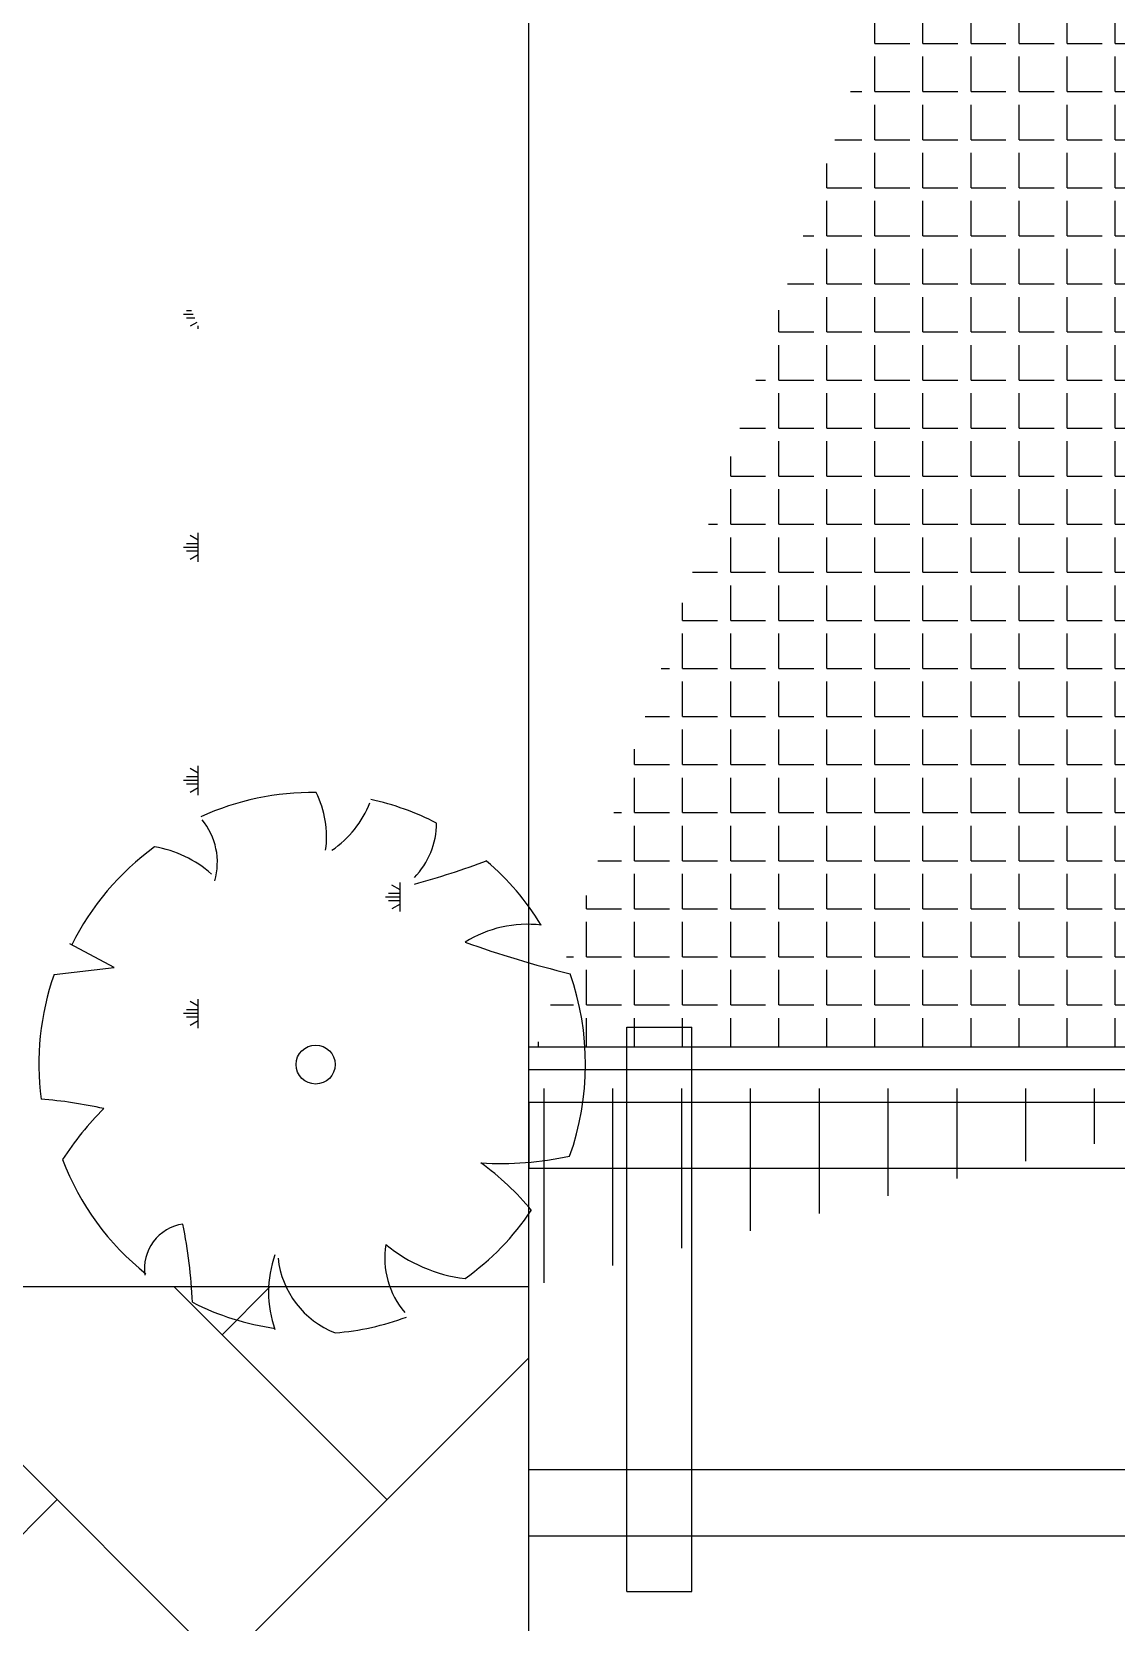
# Model space of a CAD drawing. Header units: centimetres. Extents: x -56693 to 5284, y -24690 to 2923.
# Drawn here: x 3263.3 to 3499.7, y 1877.2 to 2223.8 of the extents above; entities that cross this region are included whole.
import ezdxf

# ---------------------------------------------------------------- set-up
doc = ezdxf.new("R2010")
doc.units = ezdxf.units.CM
for name, color, linetype in [('A绿-1', 94, 'Continuous'), ('图层1', 1, 'Continuous'), ('道路线', 7, 'Continuous')]:
    doc.layers.add(name, color=color, linetype=linetype)
doc.layers.add('廊架', color=7, linetype='Continuous', lineweight=30)
doc.layers.add('木板平台', color=7, linetype='Continuous', lineweight=30)

# ---------------------------------------------------------------- blocks, each defined once
blk = doc.blocks.new('黄金叶')
at = {"layer": 'A绿-1', "color": 0}
for p, q in [((-800.6, 360.9), (-972.5, 453.1)), ((-972.5, 453.1), (-972.5, 453.1)), ((-1033.9, 334.6), (-800.6, 360.9))]:
    blk.add_line(p, q, dxfattribs=at)
blk.add_lwpolyline([(853.9, 526, 0.078989), (642.8, 773.6, 0.078989)], format="xyb", dxfattribs=at)
blk.add_circle((-20.1, -14.6), 75.6, dxfattribs=at)
for centre, radius, start, end in [((-30.4, -14), 1053.7, 89.33215, 114.38564), ((-359.9, 868.4), 382.2, 352.07749, 26.61284), ((-181.3, 1146.3), 399.6, 304.18683, 338.5411), ((-30.4, -14), 1050.7, 62.87665, 77.70213), ((-658.2, 769.6), 257.4, 343.65549, 39.76), ((144.3, 922.3), 304.3, 315.84539, 359.76505), ((-30.4, -14), 1042.9, 126.07508, 153.62454), ((-717.8, 390.6), 444.3, 48.52033, 80.51513), ((-497.8, 3799.1), 3231.7, 285.43975, 290.70994), ((801.8, 66.5), 462.4, 83.53226, 121.6544), ((1884.6, 4119.1), 3891.7, 250.08649, 256.34511), ((-30.4, -14), 1062.3, 160.84261, 187.275), ((-30.4, -14), 1056.5, 340.33073, 19.42997), ((-1222, -1885.8), 1742.6, 77.37282, 85.46489), ((-22.8, -1009.9), 1161.7, 134.77817, 147.33147), ((694.2, 900), 1298.1, 266.7455, 282.01463), ((-30.4, -14), 1038, 200.8103, 231.43916), ((-14.1, -1269.3), 1079.6, 39.65359, 53.99299), ((-30.4, -14), 1017.9, 305.39404, 326.24638), ((-510.8, -804.2), 172.7, 97.74104, 188.81075), ((-2687.8, -1048.7), 2193.5, 2.94646, 10.92381), ((571.4, -764.8), 323.6, 170.63138, 220.62782), ((630.4, -253.8), 594.3, 230.45823, 263.10928), ((233.6, -896.5), 436.2, 160.60085, 199.39915), ((184.7, -726.8), 352.3, 186.19115, 248.49517), ((-30.4, -14), 1033.3, 243.14983, 261.83562), ((-30.4, -14), 1044, 274.72362, 290.3277)]:
    blk.add_arc(centre, radius, start, end, dxfattribs=at)
blk = doc.blocks.new('2')
at = {"layer": '廊架', "color": 210, "linetype": 'Continuous', "lineweight": 25}
for p, q in [((3393.02, 1883.87), (3393.02, 2006.81)), ((3407.17, 1883.87), (3407.17, 2006.81)), ((3515.35, 1883.87), (3515.35, 2006.81)), ((3531.11, 1883.87), (3531.11, 2006.81)), ((3637.68, 1883.87), (3637.68, 2006.81)), ((3654.06, 1883.87), (3654.06, 2006.81)), ((3691.63, 1990.53), (3691.63, 1976.11)), ((3371.63, 1976.11), (3691.63, 1976.11)), ((3371.63, 1910.44), (3691.63, 1910.44)), ((3691.63, 1910.44), (3691.63, 1895.98)), ((3371.63, 1895.98), (3691.63, 1895.98))]:
    blk.add_line(p, q, dxfattribs=at)
blk = doc.blocks.new('5')
at = {"layer": '廊架', "color": 210, "linetype": 'Continuous', "lineweight": 25}
for p, q in [((3515.35, 2006.81), (3531.11, 2006.81)), ((3654.06, 2006.81), (3637.68, 2006.81)), ((3371.63, 1990.53), (3691.63, 1990.53)), ((3371.63, 1990.53), (3371.63, 1976.11)), ((3371.63, 1895.98), (3371.63, 1910.44)), ((3393.02, 1883.87), (3407.17, 1883.87)), ((3531.11, 1883.87), (3515.35, 1883.87)), ((3637.68, 1883.87), (3654.06, 1883.87))]:
    blk.add_line(p, q, dxfattribs=at)
at = {"layer": 'A绿-1', "color": 4, "linetype": 'Continuous', "lineweight": 20}
blk.add_blockref('2', (0, 0), dxfattribs=at)

msp = doc.modelspace()

# ---------------------------------------------------------------- hatches: boundary and pattern name
at = {"layer": 'A绿-1', "linetype": 'Continuous', "lineweight": 25}
h = msp.add_hatch(dxfattribs=at)
h.set_pattern_fill('SWAMP', color=4, scale=2, angle=90, style=0)
edge = h.paths.add_edge_path(flags=16)
edge.add_arc((3066.016, 2182.09), 162.458, 0, 360)
edge = h.paths.add_edge_path()
edge.add_line((2436.456, 1800.087), (2171.634, 1650.238))
edge.add_line((2171.634, 1650.238), (2021.634, 1570.436))
edge.add_line((1871.634, 1570.436), (2021.634, 1570.436))
edge.add_line((1871.634, 1570.436), (1871.634, 1905.841))
edge.add_line((2452.299, 1905.841), (1871.634, 1905.841))
edge.add_arc((2898.167, 1914.111), 445.868, 169.10269, 181.06291)
edge.add_line((2461.716, 2001.695), (1871.634, 2001.695))
edge.add_arc((2898.167, 1914.111), 445.868, 152.28187, 166.65396)
edge.add_line((2494.467, 2127.368), (2503.464, 2121.495))
edge.add_line((2342.819, 2226.362), (2482.253, 2135.341))
edge.add_line((2167.406, 2340.87), (2326.056, 2237.305))
edge.add_line((1871.634, 2533.947), (2140.325, 2358.548))
edge.add_line((2140.325, 2358.548), (2167.406, 2340.87))
edge.add_line((1917.222, 2570.436), (2149.569, 2418.763))
edge.add_line((2149.569, 2418.763), (2163.129, 2409.91))
edge.add_line((2163.129, 2409.91), (2327.929, 2302.331))
edge.add_line((2327.929, 2302.331), (2342.819, 2292.611))
edge.add_line((2342.819, 2292.611), (2482.253, 2201.59))
edge.add_line((2326.056, 2237.305), (2342.819, 2226.362))
edge.add_line((2482.253, 2201.59), (2500.099, 2189.94))
edge.add_line((2500.099, 2189.94), (2524.791, 2173.821))
edge.add_arc((2898.167, 1914.111), 445.868, 141.10388, 145.13469)
edge.add_line((2524.791, 2173.821), (2532.288, 2168.927))
edge.add_arc((3133.684, 1587.661), 840.881, 125.494296, 133.849066)
edge.add_arc((3133.684, 1587.661), 840.881, 124.336288, 125.494296)
edge.add_arc((3133.684, 1587.661), 840.881, 111.872953, 124.336288)
edge.add_arc((3133.684, 1587.661), 840.881, 99.709697, 110.85217)
edge.add_arc((3133.684, 1587.661), 840.881, 110.85217, 111.872953)
edge.add_arc((3133.684, 1587.661), 840.881, 98.545278, 99.709697)
edge.add_arc((3133.684, 1587.661), 840.881, 86.773446, 98.545278)
edge.add_arc((3133.684, 1587.661), 840.881, 73.562023, 85.638911)
edge.add_arc((3133.684, 1587.661), 840.881, 85.638911, 86.773446)
edge.add_line((3371.634, 1997.177), (3371.634, 2389.663))
edge.add_line((3371.634, 1950.238), (3071.634, 1950.238))
edge.add_line((3371.634, 1950.238), (3371.634, 1997.177))
edge.add_arc((3049.275, 1967.925), 24.312, 4.87052, 92.56788)
edge.add_arc((3025.598, 1964.548), 48.209, 342.73227, 369.75358)
edge.add_arc((3043.2, 2166.941), 174.799, 177.1119, 271.63433)
edge.add_arc((2772.544, 2121.638), 110.268, 29.38717, 123.59192)
edge.add_arc((2837.324, 1958.344), 284.47, 116.24345, 193.74573)
edge.add_arc((2618.129, 1954.292), 99.858, 255.36201, 310.18331)
edge.add_arc((2608.337, 1904.5), 49.239, 193.58912, 264.62351)
edge.add_arc((2723.063, 1843.47), 53.283, 83.78572, 139.91833)
edge.add_arc((2733.072, 1735.294), 161.202, 35.93236, 91.50775)
edge.add_line((2863.566, 1829.949), (2811.914, 1800.087))
edge.add_line((2811.914, 1800.087), (2511.914, 1800.087))
edge.add_line((2511.914, 1800.087), (2436.456, 1800.087))
h = msp.add_hatch(dxfattribs=at)
h.set_pattern_fill('ANGLE', color=0, scale=1.5, style=0)
h.set_pattern_definition([(0, (0, 0), (0, 10.4775), [7.62, -2.8575]), (90, (0, 0), (-10.4775, 6e-16), [7.62, -2.8575])])
edge = h.paths.add_edge_path()
edge.add_line((3535.248, 2002.544), (3535.248, 2184.098))
edge.add_line((3535.248, 2184.098), (3535.248, 2495.325))
edge.add_line((3371.634, 1997.177), (3371.634, 2389.663))
edge.add_line((3371.634, 2002.544), (3535.248, 2002.544))
edge.add_line((3371.634, 2495.325), (3535.248, 2495.325))
edge.add_line((3371.634, 2389.663), (3371.634, 2495.325))
h = msp.add_hatch(dxfattribs=at)
h.set_pattern_fill('ACAD_ISO04W100', color=4, scale=3, angle=90, style=0)
edge = h.paths.add_edge_path()
edge.add_line((3371.634, 1950.238), (3371.634, 1997.177))
edge.add_line((3371.634, 1870.436), (3371.634, 1950.436))
edge.add_line((3371.634, 1997.583), (4042.278, 1997.583))
edge.add_line((4042.278, 1870.436), (3371.634, 1870.436))
edge.add_line((4371.634, 1870.436), (4042.278, 1870.436))
edge.add_line((4371.634, 2168.444), (4371.634, 1870.436))
edge.add_line((4218.822, 2165.568), (4371.634, 2165.568))
edge.add_line((4042.278, 1997.583), (4217.234, 2164.056))
h = msp.add_hatch(dxfattribs=at)
h.set_pattern_fill('AR-HBONE', color=4, scale=0.5, style=0)
edge = h.paths.add_edge_path()
edge.add_line((2021.634, 1570.436), (2171.634, 1570.436))
edge.add_line((2436.456, 1720.286), (2171.634, 1570.436))
edge.add_line((2171.634, 1650.238), (2021.634, 1570.436))
edge.add_line((2436.456, 1800.087), (2171.634, 1650.238))
edge.add_line((2511.914, 1800.087), (2436.456, 1800.087))
edge.add_line((2511.914, 1720.286), (2436.456, 1720.286))
edge.add_line((2811.914, 1800.087), (2511.914, 1800.087))
edge.add_line((2811.914, 1720.286), (2511.914, 1720.286))
edge.add_line((2863.566, 1829.949), (2811.914, 1800.087))
edge.add_line((3071.634, 1870.436), (2811.914, 1720.286))
edge.add_line((3071.634, 1950.238), (2863.566, 1829.949))
edge.add_line((3371.634, 1950.238), (3071.634, 1950.238))
edge.add_line((3371.634, 1870.436), (3071.634, 1870.436))
edge.add_line((3371.634, 1870.436), (3371.634, 1950.436))

# ---------------------------------------------------------------- linework, layer by layer
at = {"layer": '廊架', "color": 210, "linetype": 'Continuous', "lineweight": 25}
msp.add_line((3393.02, 2006.814), (3407.173, 2006.814), dxfattribs=at)
at = {"layer": '木板平台', "color": 4, "linetype": 'Continuous', "lineweight": 25}
for p, q in [((3371.634, 2002.544), (3535.248, 2002.544)), ((3371.634, 1997.583), (4042.278, 1997.583))]:
    msp.add_line(p, q, dxfattribs=at)
at = {"layer": '道路线', "color": 4, "linetype": 'Continuous', "lineweight": 25}
for p, q in [((3371.634, 1997.177), (3371.634, 2389.663)), ((3371.634, 1950.238), (3371.634, 1997.177)), ((3371.634, 1950.238), (3071.634, 1950.238)), ((3371.634, 1870.436), (3371.634, 1950.436))]:
    msp.add_line(p, q, dxfattribs=at)

# ---------------------------------------------------------------- block references
at = {"layer": 'A绿-1', "color": 0, "linetype": 'Continuous', "lineweight": 20}
msp.add_blockref('5', (0.016, 0), dxfattribs=at)
at = {"layer": '图层1', "color": 1, "lineweight": 13, "xscale": 0.0562500000023647, "yscale": 0.0562500000023647, "zscale": 0.05625}
msp.add_blockref('黄金叶', (3326.31, 1999.518), dxfattribs=at)

doc.saveas('drawing.dxf')
